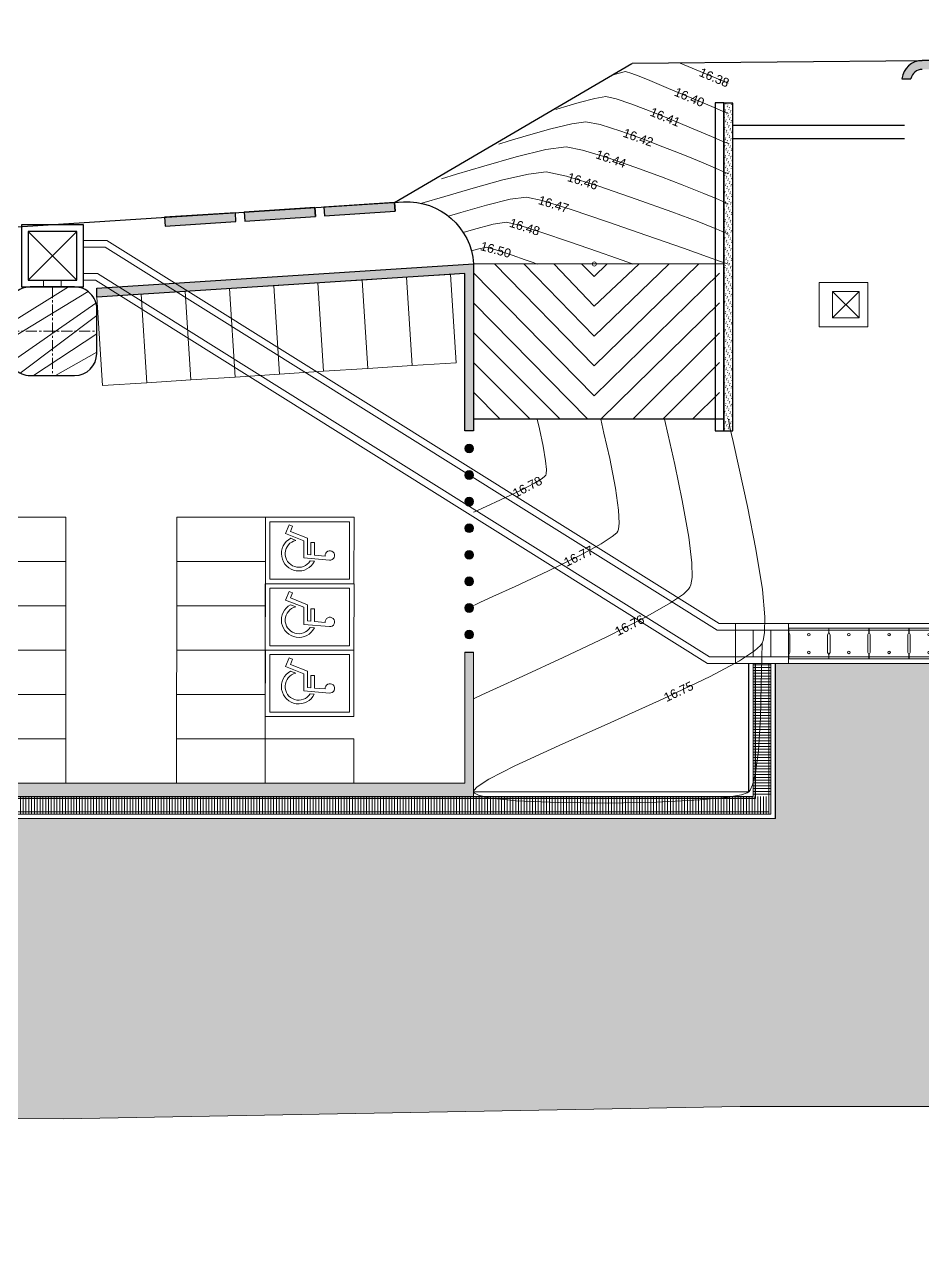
# Model space of a CAD drawing. Header units: millimetres. Extents: x -125260 to 100587, y -21016 to 10224.
# Drawn here: x -89374 to -69125, y -21016 to 6918 of the extents above; entities that cross this region are included whole.
import ezdxf

# ---------------------------------------------------------------- set-up
doc = ezdxf.new("R2010")
doc.units = ezdxf.units.MM
doc.header["$LTSCALE"] = 100
doc.header["$MEASUREMENT"] = 0
doc.linetypes.add('CENTER', pattern=[2, 1.25, -0.25, 0.25, -0.25])
doc.layers.get('Defpoints').update_dxf_attribs({"color": 6})
for name, color, linetype, lineweight in [('1', 1, 'Continuous', 18), ('2', 2, 'Continuous', 18), ('8', 251, 'Continuous', 0), ('ARC-PAKING-AR', 8, 'Continuous', 5), ('ARC-VIEW', 90, 'Continuous', 5), ('ARC_DIM', 7, 'Continuous', 0), ('ARC_TEXT', 255, 'Continuous', 13), ('AXIS', 10, 'CENTER', 5), ('BOLLARD', 221, 'Continuous', 5), ('CON-VIEW', 90, 'Continuous', 30), ('HATCH', 8, 'Continuous', 9), ('trench cover', 74, 'Continuous', 0)]:
    doc.layers.add(name, color=color, linetype=linetype, lineweight=lineweight)
for name, color, linetype in [('4', 4, 'Continuous'), ('9', 9, 'Continuous'), ('dapbao', 8, 'Continuous')]:
    doc.layers.add(name, color=color, linetype=linetype)
doc.styles.add('Metro-Text', font='arial.ttf')
pattern_1 = [(298.9387254848531, (0.02116959336854052, -0.000108757521957159), (87.51376826743592, 48.38739881036711), [9.999999999999883, -59.99999999999913])]

# ---------------------------------------------------------------- blocks, each defined once
blk = doc.blocks.new('BIKE1X2')
at = {"layer": '8'}
blk.add_lwpolyline([(-1.164153218269348e-10, 2.328306436538696e-10), (1.000000000116415, 2.328306436538696e-10), (1.000000000349246, 2.000000000232831), (-1.164153218269348e-10, 2.000000000232831)], close=True, dxfattribs=at)
blk = doc.blocks.new('*U86')
at = {"layer": 'ARC-VIEW', "xscale": -1000, "yscale": 1000, "zscale": 1000, "rotation": 151.0973480734846}
blk.add_blockref('BIKE1X2', (45.60182464774698, 1117.103609023616), dxfattribs=at)
blk = doc.blocks.new('*U87')
at = {"layer": 'ARC_TEXT'}
for p in [(-6128.089746620221, 3383.270024306086), (-5252.648354245905, 2899.945735119502), (-4377.206961871588, 2416.621445932919), (-3501.76556949727, 1933.297156746335), (-2626.324177122952, 1449.972867559751), (-1750.882784748635, 966.6485783731674), (-875.4413923743174, 483.3242891865837), (0, 0)]:
    blk.add_blockref('*U86', p, dxfattribs=at)
blk = doc.blocks.new('*U96')
at = {"layer": 'ARC-VIEW', "xscale": -1000, "yscale": 1000, "zscale": 1000, "rotation": 151.0973480734846}
blk.add_blockref('BIKE1X2', (45.60182464774699, 1117.103609023616), dxfattribs=at)
blk = doc.blocks.new('*U97')
at = {"layer": 'ARC_TEXT'}
for p in [(-3410.55838349842, 4167.504230681554), (-2535.116991124102, 3684.17994149497), (-1659.675598749785, 3200.855652308387), (-784.2342063754675, 2717.531363121803), (-4377.206961871588, 2416.621445932919), (91.20718599885004, 2234.207073935219), (-3501.76556949727, 1933.297156746335), (966.6485783731675, 1750.882784748635), (-2626.324177122953, 1449.972867559751), (-1750.882784748635, 966.6485783731674), (-875.4413923743175, 483.3242891865837), (0, 0)]:
    blk.add_blockref('*U96', p, dxfattribs=at)
blk = doc.blocks.new('*U70')
at = {"layer": 'ARC-VIEW', "xscale": -1000, "yscale": 1000, "zscale": 1000, "rotation": 151.0973480734846}
blk.add_blockref('BIKE1X2', (45.60182464774699, 1117.103609023616), dxfattribs=at)
blk = doc.blocks.new('*U71')
at = {"layer": 'ARC_TEXT'}
for p in [(-4377.206961871588, 2416.621445932919), (-3501.76556949727, 1933.297156746335), (-2626.324177122953, 1449.972867559751), (-1750.882784748635, 966.6485783731674), (-875.4413923743175, 483.3242891865837), (0, 0)]:
    blk.add_blockref('*U70', p, dxfattribs=at)
blk = doc.blocks.new('*U72')
at = {"layer": 'ARC-VIEW', "xscale": -1000, "yscale": 1000, "zscale": 1000, "rotation": 151.0973480734846}
blk.add_blockref('BIKE1X2', (45.60182464774699, 1117.103609023616), dxfattribs=at)
blk = doc.blocks.new('*U73')
at = {"layer": 'ARC_TEXT'}
blk.add_blockref('*U72', (0, 0), dxfattribs=at)
blk = doc.blocks.new('A$C0FC06FC7')
for p, q in [((983.3851591378625, 1690.137638702552), (815.1740707966674, 3614.509923201083)), ((1125.425375327206, 3293.325162950467), (1195.55609437378, 2492.087426296464)), ((756.3563808493491, 2170.667853023886), (729.5181748617615, 2477.702902098215)), ((2142.074701869598, 2492.087426296464), (1195.55609437378, 2492.087426296464)), ((1220.176711356937, 2210.798888226534), (1241.128520776721, 1971.42617683069)), ((2142.074701869598, 2210.798888226534), (1220.176711356937, 2210.798888226534)), ((2457.89475019995, 1971.42617683069), (1241.128520776721, 1971.42617683069)), ((2142.074701869598, 2210.798888226534), (2142.074701869598, 2492.087426296464)), ((2971.183033571317, 679.6829128209793), (2457.89475019995, 1971.42617683069)), ((2266.985708642489, 1690.137638702552), (983.3851591378625, 1690.137638702552)), ((2813.648920475709, 314.4029016760469), (2266.985708642489, 1690.137638702552)), ((2460.110276266671, 695.0653822780878), (2305.938593605271, 1083.054430542077)), ((3466.865685796103, 573.9657122679346), (2813.648920475709, 314.4029016760469)), ((3362.992736771441, 835.3727743882046), (2971.183033571317, 679.6829128209793)), ((3466.865685796103, 573.9657122679346), (3362.992736771441, 835.3727743882046))]:
    blk.add_line(p, q)
for centre, radius, start, end in [((1168.526288673485, 3645.39627497227), 354.699530072429, 263.0201249035503, 184.9955775546926), ((1305.825607820618, 1305.832760517049), 1305.913429766081, 116.1872388435257, 332.1153117835303), ((1305.825607820618, 1305.832760517049), 1024.624891668825, 122.4296591420526, 347.4422065025104)]:
    blk.add_arc(centre, radius, start, end)
blk = doc.blocks.new('rrrrrrrrrrr')
at = {"layer": '8'}
for points in [[(-61.87889808206819, 2.79436670592986), (-61.87889808055479, 0.7943667059298605), (-60.37889808032196, 0.794366706861183), (-60.37889808265027, 2.794366707094014)], [(-61.77889808197506, 2.694366706069559), (-61.77889808069449, 0.8943667057901621), (-60.47889808041509, 0.8943667067214847), (-60.47889808251057, 2.694366707000881)]]:
    blk.add_lwpolyline(points, close=True, dxfattribs=at)
at = {"layer": 'ARC-PAKING-AR', "xscale": 0.0003000000000000001, "yscale": 0.0003000000000000001, "zscale": 0.0003000000000000001}
blk.add_blockref('A$C0FC06FC7', (-61.5917068811832, 1.157033304218203), dxfattribs=at)
blk = doc.blocks.new('*U56')
at = {"xscale": -1000, "yscale": 1000, "zscale": 1000, "rotation": 301.1218733489882}
blk.add_blockref('rrrrrrrrrrr', (-33131.19655230548, 51403.16865243949), dxfattribs=at)
blk = doc.blocks.new('*U57')
at = {"layer": '2'}
for p in [(-1551.408652867642, 2567.709327748647), (-775.7043264338212, 1283.854663874323), (0, 0)]:
    blk.add_blockref('*U56', p, dxfattribs=at)
blk = doc.blocks.new('*U91')
at = {"layer": 'ARC-VIEW', "xscale": -1000, "yscale": 1000, "zscale": 1000, "rotation": 151.0973480734846}
blk.add_blockref('BIKE1X2', (45.60182464774698, 1117.103609023616), dxfattribs=at)
blk = doc.blocks.new('*U92')
at = {"layer": 'ARC_TEXT'}
for p in [(-2626.324177122952, 1449.972867559751), (-1750.882784748635, 966.6485783731674), (-875.4413923743174, 483.3242891865837), (0, 0)]:
    blk.add_blockref('*U91', p, dxfattribs=at)
blk = doc.blocks.new('*U22')
at = {"layer": '8'}
blk.add_lwpolyline([(0.02499999990686774, 0.3450953722931445), (0.02499999990686774, 0.2500953725539148), (0, 0.2000953723909333), (4.656612873077393e-10, -0.1999046159908175), (0.02500000013969839, -0.2499046159209684), (0.02500000037252903, -0.3449046158930287), (-0.8749999997671694, -0.3449046157766134), (-0.875, -0.2499046159209684), (-0.849999999627471, -0.1999046159908175), (-0.8500000000931323, 0.2000953725073487), (-0.875, 0.2500953725539148), (-0.8750000004656613, 0.3450953728752211)], close=True, dxfattribs=at)
for centre in [(-0.4250000000465661, 0.2000953727089899), (-0.4249999995809048, -0.199904615672761, 0.001919901624205502)]:
    blk.add_circle(centre, 0.02999999999999999, dxfattribs=at)
blk = doc.blocks.new('*U81')
at = {"layer": 'trench cover', "xscale": 1000, "yscale": 1000, "zscale": 1000}
blk.add_blockref('*U22', (-2.329437226946295e-07, -0.09537890157280068), dxfattribs=at)
blk = doc.blocks.new('*U62')
at = {"rotation": 31.15984518472852}
for p in [(50447.28367454153, 53175.08643155727), (49672.85064825245, 52706.81462182201), (48898.41762196338, 52238.54281208673), (48123.98459567431, 51770.27100235146), (47349.55156938524, 51301.99919261619), (46575.11854309616, 50833.72738288092), (45800.68551680709, 50365.45557314565), (45026.25249051802, 49897.18376341037), (44251.81946422895, 49428.9119536751), (43477.38643793987, 48960.64014393983), (42702.95341165079, 48492.36833420456), (41928.52038536172, 48024.09652446929), (41154.08735907264, 47555.82471473402), (40379.65433278357, 47087.55290499875), (39605.2213064945, 46619.28109526348), (38830.78828020542, 46151.00928552821), (38056.35525391635, 45682.73747579294), (37281.92222762728, 45214.46566605767), (36507.48920133821, 44746.1938563224), (35733.05617504913, 44277.92204658712), (34958.62314876005, 43809.65023685185), (34184.19012247098, 43341.37842711658), (33409.75709618191, 42873.10661738131), (32635.32406989283, 42404.83480764604), (31860.89104360376, 41936.56299791077), (31086.45801731469, 41468.29118817549), (30312.02499102561, 41000.01937844022), (29537.59196473654, 40531.74756870495), (28763.15893844746, 40063.47575896968), (27988.72591215839, 39595.20394923441), (27214.29288586932, 39126.93213949914), (26439.85985958024, 38658.66032976386), (25665.42683329117, 38190.38852002859), (24890.99380700209, 37722.11671029333)]:
    blk.add_blockref('*U81', p, dxfattribs=at)
blk = doc.blocks.new('bollard H')
at = {"layer": 'BOLLARD'}
h = blk.add_hatch(color=256, dxfattribs=at)
h.dxf.hatch_style = 1
h.set_gradient(color1=(128, 128, 128), tint=1, name='SPHERICAL')
edge = h.paths.add_edge_path()
edge.add_arc((0, 0), 0.09999999999999998, -7.830578339736268, 352.1694216602637)
blk.add_circle((1.164153218269348e-10, 0), 0.09999999999999998, dxfattribs=at)
blk = doc.blocks.new('*U21')
at = {"layer": '9', "rotation": 31.15735644728251}
blk.add_blockref('bollard H', (0, 0), dxfattribs=at)
blk = doc.blocks.new('*U82')
at = {"layer": '9', "xscale": 999.9999999999998, "yscale": 999.9999999999998, "zscale": 999.9999999999998, "rotation": 328.842643557143}
blk.add_blockref('*U21', (-5.820766091346737e-08, 0), dxfattribs=at)
blk = doc.blocks.new('*U83')
for p in [(0, 0), (-3.673940397442058e-14, -599.9999999999997), (-7.347880794884115e-14, -1199.999999999999), (-1.102182119232617e-13, -1799.999999999999), (-1.469576158976823e-13, -2399.999999999999), (-1.836970198721029e-13, -2999.999999999998), (-2.204364238465235e-13, -3599.999999999998), (-2.57175827820944e-13, -4199.999999999997)]:
    blk.add_blockref('*U82', p)

msp = doc.modelspace()

# ---------------------------------------------------------------- hatches: boundary and pattern name
at = {"layer": '8'}
h = msp.add_hatch(dxfattribs=at)
h.set_pattern_fill('ACAD_ISO07W100', color=256, scale=19.99999999999999, angle=-61.06127451514627)
h.set_pattern_definition([(330.0960819394024, (-254.6675112748489, -6172.96521111473), (49.85470196386791, 86.68626587928391), [9.999999999999922, -59.99999999999956])])
edge = h.paths.add_edge_path()
edge.add_line((-38314.97880298535, 4449.997827036714), (-38314.97879590148, 5649.997823752467))
edge.add_arc((-38574.97879672002, 5649.997827863845), 260.0000006620318, -4.457986366228255e-07, 89.99999949702085)
edge.add_line((-38574.97879395778, 5909.997828776541), (-69124.96949235928, 5909.998024131379))
edge.add_arc((-69124.96949520729, 5649.998013993783), 260.000001920026, 89.99999956646371, 168.9125100870684)
edge.add_line((-69380.11651210966, 5699.99802528735), (-69582.24403054347, 5699.99802652415))
edge.add_arc((-69124.96949520729, 5649.998013993783), 460.0000020652039, 89.99999954754571, 173.7598683091863, ccw=False)
edge.add_line((-69124.96949105959, 6109.998021156178), (-38574.97879295696, 6109.997825982035))
edge.add_arc((-38574.97879664401, 5649.997826146253), 460.0000008884676, -4.270657996130467e-07, 89.999999545521, ccw=False)
edge.add_line((-38114.97879567115, 5649.997823511891), (-38114.97880271333, 4449.997827315092))
edge.add_line((-38114.97880286585, 4449.99782657146), (-38314.97880277487, 4449.997827597253))
h = msp.add_hatch(dxfattribs=at)
h.set_pattern_fill('ACAD_ISO07W100', color=256, scale=19.99999999999999, angle=-61.06127451514627)
h.set_pattern_definition([(298.9387254848531, (-99.97883320860274, -0.000115364498924464), (87.51376826743592, 48.38739881036711), [9.999999999999883, -59.99999999999913])])
h.paths.add_polyline_path([(-73399.9789580003, -2248.879438243632), (-73399.97890478741, 5151.120891837229), (-73599.97890519789, 5151.180257968081), (-73599.97895853415, -2248.820072316739)])
h = msp.add_hatch(dxfattribs=at)
h.set_pattern_fill('ACAD_ISO07W100', color=256, scale=19.99999999999999, angle=-61.06127451514627)
h.set_pattern_definition([(298.9387254848531, (-299.9788352731994, -0.0001218028482981026), (87.51376826743592, 48.38739881036711), [9.999999999999883, -59.99999999999913])])
h.paths.add_polyline_path([(-73399.9789580003, -2248.879438243632), (-73399.97890478741, 5151.120891837229), (-73599.97890519789, 5151.180257968081), (-73599.97895853415, -2248.820072316739)])
h = msp.add_hatch(dxfattribs=at)
h.set_pattern_fill('ACAD_ISO07W100', color=256, scale=19.99999999999999, angle=-61.06127451514627)
h.set_pattern_definition(pattern_1)
edge = h.paths.add_edge_path()
edge.add_line((-100467.5468751279, 4100.738400048867), (-101118.3872154571, 4314.279862483385))
edge.add_arc((-102677.1370046056, -436.541018618329), 4999.999997226982, 71.8352772262371, 89.67304008000784)
edge.add_line((-102648.6045235275, 4563.377570559212), (-102649.7458226914, 4363.380826955199))
edge.add_arc((-102677.1370026413, -436.5410181342741), 4799.999995352609, 71.83527724095899, 89.67304009373572, ccw=False)
edge.add_line((-101180.7372068575, 4124.247030528495), (-100529.896868933, 3910.705565466702))
edge.add_line((-100529.896869399, 3910.705567030527), (-100467.5468748655, 4100.738404937856))
h.paths.add_polyline_path([(-100277.5140369973, 4038.38841215946), (-100339.8640285381, 3848.355582505232), (-98819.60134331377, 3349.555652368523), (-98757.25135559963, 3539.588480993058)])
h.paths.add_polyline_path([(-98567.21851800989, 3477.238490365969), (-98629.56851449421, 3287.205649770214), (-97109.30582450175, 2788.405727059115), (-97046.95583553739, 2978.438556599431)])
h.paths.add_polyline_path([(-96856.92299998792, 2916.088567205879), (-96919.27299349719, 2726.055723697005), (-95399.01030467429, 2227.255799742823), (-95336.66031731611, 2417.288631925825)])
edge = h.paths.add_edge_path()
edge.add_arc((-93587.87770157408, 7105.759539927531), 5000.000008544166, 251.8352773655326, 273.69189328936073, ccw=False)
edge.add_line((-95146.627483745, 2354.93863787764), (-95208.97747157169, 2164.905805438073))
edge.add_arc((-93587.87769691182, 7105.759522063832), 5199.999998574518, 251.8352772457071, 273.6918931675512)
edge.add_line((-93253.04391082707, 1916.55088860041), (-93265.92213248202, 2116.135836813995))
h.paths.add_polyline_path([(-91807.80806289548, 2210.220674468612), (-93066.33718583874, 2129.014066812408), (-93053.4589638567, 1929.429118498985), (-91794.92984162497, 2010.635721291939)])
h.paths.add_polyline_path([(-90011.5435323878, 2326.124672546634), (-91608.22311603652, 2223.098901648482), (-91595.3448926476, 2023.513952205831), (-89998.66530981289, 2126.539730282791)])
h.paths.add_polyline_path([(-84622.74994063993, 2673.836678903259), (-86219.42952319507, 2570.81091096584), (-86206.55130138375, 2371.22596052679), (-84609.8717189571, 2474.251738850435)])
h.paths.add_polyline_path([(-82826.48541059029, 2789.740680601448), (-84423.16499332555, 2686.714907757996), (-84410.286772207, 2487.12995801639), (-82813.60718759066, 2590.15573696635)])
h.paths.add_polyline_path([(-81030.22088140667, 2905.644686166488), (-82626.90046350127, 2802.618909313867), (-82614.02223963088, 2603.033963202033), (-81017.34265848987, 2706.059736173542)])
h = msp.add_hatch(dxfattribs=at)
h.set_pattern_fill('GRASS', color=256, scale=10, angle=298.9)
h.set_pattern_definition([(28.89999999999996, (0, 0), (70.437921930418, 244.0379051269747), [47.625, -311.5852448]), (343.9, (0, 0), (70.43792193880407, 244.0379051560289), [47.625, -206.375]), (73.89999999999996, (0, 0), (-244.0379051560288, 70.43792193880408), [47.62499999999998, -206.3749999999999])])
edge = h.paths.add_edge_path()
edge.add_line((84013.26528787613, -2501.168292760849), (72238.6568248272, -7419.06239593029))
edge.add_line((72238.6568248272, -7419.06239593029), (71500.02111554146, -7433.235993742943))
edge.add_line((71500.02111554146, -7433.235993742943), (71500.02111554146, -7493.355104088783))
edge.add_line((71500.02111554146, -7493.355104088783), (71500.02111577988, -7693.353696584702))
edge.add_line((71500.02111577988, -7693.353696584702), (68200.02111935616, -7693.475291728973))
edge.add_line((68200.02111935616, -7693.475291728973), (68200.0211212635, -7493.475290775299))
edge.add_line((68200.0211212635, -7493.475290775299), (7400.021113157272, -7496.115866184235))
edge.add_line((7400.021113157272, -7496.115866184235), (7400.02109336853, -11050.0001680851))
edge.add_line((7400.02109336853, -11050.0001680851), (-38314.97889947891, -11049.99986755848))
edge.add_line((-38314.97889947891, -11049.99986755848), (-38314.97887969017, -7498.147111773491))
edge.add_line((-38314.97887969017, -7498.147111773491), (-72438.87891340256, -7499.583283185959))
edge.add_line((-72438.87891340256, -7499.583283185959), (-72438.878937006, -11000.20302522182))
edge.add_line((-72438.878937006, -11000.20302522182), (-119747.7458276749, -11000.20261752605))
edge.add_line((-119747.7458276749, -11000.20261752605), (-119747.7458200455, -10500.20261287689))
edge.add_line((-119747.7458200455, -10500.20261287689), (-119747.7457618713, -1000.202613949776))
edge.add_line((-119747.7457618713, -1000.202613949776), (-119314.2249376621, -996.3068087092943))
edge.add_arc((-119249.4961795634, -500.5143218379377), 500.000002163096, 179.9999992584559, 262.56175464530475, ccw=False)
edge.add_line((-119749.4961817265, -500.514315366745), (-119749.4961764084, 499.4856820454916))
edge.add_arc((-119249.4961799447, 499.4856761139198), 499.9999964636227, 84.26082891836921, 179.9999993202919, ccw=False)
edge.add_line((-119199.4961750507, 996.9793906211853), (-119199.496165514, 2399.485680103302))
edge.add_line((-119199.496165514, 2399.485680103302), (-117799.4961624146, 2399.485674977303))
edge.add_line((-117799.4961624146, 2399.485674977303), (-117799.4961657524, 2049.512160778046))
edge.add_line((-117799.4961657524, 2049.512160778046), (-113341.225207639, 2049.512129419654))
edge.add_arc((-115647.8087369163, 849.5121491730206), 2600.062985799594, 27.48570364628458, 90.3988013827072)
edge.add_line((-115665.9060618877, 3449.512152433395), (-116106.6570737362, 3449.512151837349))
edge.add_line((-116106.6570737362, 3449.512151837349), (-116106.6570736925, 3649.512148547674))
edge.add_arc((-114487.0617520463, -6997.906590589138), 10769.89390906058, 98.64904924634347, 270.0860920751314)
edge.add_line((-114470.8790214062, -17767.78834164143), (-88510.37006855011, -17776.21907544136))
edge.add_line((-88510.37006855011, -17776.21907544136), (-73230.20852637291, -17500.20280218124))
edge.add_line((-73230.20852637291, -17500.20280218124), (75369.76525259018, -17500.20431089401))
edge.add_line((75369.76525259018, -17500.20431089401), (90337.26889181137, -10978.82187712193))
edge.add_line((90337.26889181137, -10978.82187712193), (90737.32031178474, -2552.32080078125))
edge.add_line((90737.32031178474, -2552.32080078125), (84013.26528787613, -2501.168292760849))
h = msp.add_hatch(dxfattribs=at)
h.set_pattern_fill('ACAD_ISO07W100', color=256, scale=19.99999999999999, angle=-61.06127451514627)
h.set_pattern_definition(pattern_1)
h.paths.add_polyline_path([(-87749.49617509327, 968.9639563479577), (-79247.7457467229, 1517.539555677911), (-79247.82432263946, -2247.113969565078), (-79447.82432239303, -2247.054596587608), (-79447.74574657278, 1304.218642224499), (-87749.49617383942, 768.5480423718109)])
h = msp.add_hatch(dxfattribs=at)
h.set_pattern_fill('ACAD_ISO07W100', color=256, scale=19.99999999999999, angle=-61.06127451514627)
h.set_pattern_definition([(298.9387254848536, (-1147894108.164519, -710448048.2760427), (87.51376826743592, 48.38739881036715), [9.999999999999995, -59.99999999999997])])
h.paths.add_polyline_path([(-119547.7457609614, -1000.202612507564), (-119547.7458179316, -10200.20261070889), (-103549.6415529857, -10200.20275095536), (-103549.6415522144, -10000.2027510209), (-102949.4706656274, -10000.20275404258), (-102949.8124378662, -10200.20275438804), (-79447.74581913861, -10200.20296473405), (-79447.74579974222, -7247.084530313616), (-79247.74579834174, -7247.084526817023), (-79247.74582226474, -10500.2029691317), (-119747.7458206253, -10500.20261513925), (-119747.7457623478, -1000.202611833578)])
h = msp.add_hatch(dxfattribs=at)
h.set_pattern_fill('ANSI31', color=256, scale=19.99999999999997, angle=103.8426431887795)
h.set_pattern_definition([(179.9999996360606, (42669.43579244407, 20282.58279375365), (-4.033467568831384e-07, -63.49999999999984), [])])
h.paths.add_polyline_path([(-72538.87891213408, -7499.589795201027), (-72938.87891444495, -7499.583280001243), (-72938.87893299291, -10500.20302327507), (-72538.87893213452, -10500.20302848052)])
h = msp.add_hatch(dxfattribs=at)
h.set_pattern_fill('ANSI31', color=256, scale=19.99999999999997, angle=13.84264318877917)
h.set_pattern_definition([(89.99999963163641, (42669.43579244407, 20282.58279375365), (-63.49999999999984, 4.033467568831384e-07), [])])
h.paths.add_polyline_path([(-72538.87893213452, -10500.20302848052), (-72938.87893352429, -10500.20302323235), (-119647.7458194483, -10500.20261145028), (-119647.7458240393, -10900.20261198364), (-72538.87893837442, -10900.20302690245)])
at = {"layer": 'HATCH', "ltscale": 0.5}
h = msp.add_hatch(dxfattribs=at)
h.set_pattern_fill('ANSI31', color=256, scale=99.99999999999996, angle=349.8311383166034, style=0)
h.set_pattern_definition([(34.83113831660329, (-605413054.5207323, -1193201900.716133), (-181.3432206817095, 260.6163584903767), [])])
edge = h.paths.add_edge_path()
edge.add_line((-89249.49618504719, -1000.514513730712), (-88249.49618508734, -1000.514520198747))
edge.add_arc((-88249.49618106829, -500.5145187710295), 499.9999999999987, 269.999999625943, 359.999999625943)
edge.add_line((-87749.49618280485, -500.5145233005169), (-87749.49617617697, 499.4854766987191))
edge.add_arc((-88249.49617515023, 499.4854799335008), 499.9999999999987, -3.74057320061267e-07, 89.99999962594295)
edge.add_line((-88249.49617265626, 999.4854808207019), (-89249.49617261611, 999.4854872887372))
edge.add_arc((-89249.49617529962, 499.4854878394981), 499.9999999999987, 89.99999962594295, 179.9999996259429)
edge.add_line((-89749.49617473256, 499.4854911259026), (-89749.49618136045, -500.5145088733334))
edge.add_arc((-89249.49618161375, -500.5145131330355), 499.9999999999987, 179.9999996259429, 269.999999625943)

# ---------------------------------------------------------------- linework, layer by layer
for p, q in [((-73399.97890986422, 4651.120870780142), (-69524.88045501291, 4650.000321762927)), ((-73399.97891040034, 4351.120857965841), (-69524.9695025467, 4350.000335186895))]:
    msp.add_line(p, q)
msp.add_lwpolyline([(-38114.97880346132, 4450.000131018751), (-38114.97879573955, 5650.000114545866, 0.4142135799662505), (-38574.97879224714, 6110.000133623311), (-69124.96949811267, 6110.000326443056, 0.3826623512971588), (-69582.24402882003, 5700.000334267771), (-69380.11651110153, 5700.000332386931)], format="xyb")
for points in [[(-73600.31531948088, -2248.572836738371), (-73600.31526614465, 5151.427493546507), (-73800.31526708654, 5151.486859720026), (-73800.31531989136, -2248.513470607519)], [(-73399.9789580003, -2248.879438243632), (-73399.97890478741, 5151.120891837229), (-73599.97890519789, 5151.180257968081), (-73599.97895853415, -2248.820072316739)], [(-89299.49617229549, 1149.485484986275), (-88199.49617080776, 1149.485480114352), (-88199.4961634876, 2249.485480121803), (-89299.49616375838, 2249.485488158418)]]:
    msp.add_lwpolyline(points, close=True)
at = {"flags": 128}
for points in [[(-81030.22088140667, 2905.644686166488), (-82626.90046350127, 2802.618909313867), (-82614.02223963088, 2603.033963202033), (-81017.34265848987, 2706.059736173542)], [(-84622.74994063993, 2673.836678903259), (-86219.42952319507, 2570.81091096584), (-86206.55130138375, 2371.22596052679), (-84609.8717189571, 2474.251738850435)], [(-82826.48541059029, 2789.740680601448), (-84423.16499332555, 2686.714907757996), (-84410.286772207, 2487.12995801639), (-82813.60718759066, 2590.15573696635)], [(-89449.49617393802, 999.4854859038605), (-88049.49617176804, 999.485477940354), (-88049.49616378329, 2399.485480376112), (-89449.49616496133, 2399.485479381576)]]:
    msp.add_lwpolyline(points, close=True, dxfattribs=at)
for points in [[(-82626.90046075713, 2802.618928828917), (-82614.02223873236, 2603.03398104693)], [(-81030.22087819515, 2905.644704841834), (-81017.3426560684, 2706.059756998147)], [(-82826.48540857942, 2789.74070696783), (-82813.60718655468, 2590.155759185844)], [(-79447.74579974222, -7247.084530313616), (-79247.74579834174, -7247.084526817023)]]:
    msp.add_lwpolyline(points, dxfattribs=at)
msp.add_lwpolyline([(-87749.49617509327, 968.9639563479577), (-79247.7457467229, 1517.539555677911), (-79247.82432263946, -2247.113969565078), (-79447.82432239303, -2247.054596587608), (-79447.74574657278, 1304.218642224499), (-87749.49617383942, 768.5480423718109), (-87749.49617509327, 968.9639563479577)])
msp.add_arc((-69124.96949401435, 5650.000327389629), 260.0000019617099, 90.000000655338, 168.9125152000609)
at = {"layer": '1'}
for p, q in [((-89299.49616375838, 2249.485488158418), (-88199.49617080776, 1149.485480114352)), ((-88199.4961634876, 2249.485480121803), (-89299.49617229549, 1149.485484986275))]:
    msp.add_line(p, q, dxfattribs=at)
msp.add_circle((-76523.8818945134, 1516.844201903266), 45.79280945010569, dxfattribs=at)
at = {"layer": '4', "ltscale": 5}
for p, q in [((-81030.22088140667, 2905.644686166488), (-75676.72308775938, 6045.467887096282)), ((-75669.25254204437, 6050.000365874672), (-69124.96949811267, 6110.000326443056))]:
    msp.add_line(p, q, dxfattribs=at)
at = {"layer": '8', "ltscale": 5}
for p, q in [((-88049.49616717298, 1899.511969511106), (-87563.3092742554, 1899.511963671073)), ((-87563.3092742554, 1899.511963671073), (-73752.69774937785, -6749.640343336156)), ((-88049.49617126845, 1299.511968834559), (-87735.68306593779, 1299.511966360733)), ((-87735.68306593779, 1299.511966360733), (-73925.05958594209, -7349.647830101778)), ((-73338.89169770507, -6749.622373405553), (-73752.69774937785, -6749.640343336156)), ((-73338.86563926704, -7349.622372436977), (-73925.05958594209, -7349.647830101778))]:
    msp.add_line(p, q, dxfattribs=at)
at = {"layer": '8', "ltscale": 0.5}
for p, q in [((-88949.49617345318, 999.5119742480456), (-88949.49617239849, 1149.511974468187)), ((-88549.49617292946, 999.5119728668942), (-88549.49617197677, 1149.511973148677)), ((-73338.89820888189, -6599.622371195757), (68200.02112702871, -6593.475292634976)), ((-72138.89821330282, -6599.570257275715), (-73338.89821177367, -6599.622373905091)), ((-72138.89821328146, -6599.570257009997), (-72138.85912633616, -7499.570254430349)), ((-73338.89169438857, -6749.622372067475), (68100.0204631481, -6743.479637299781)), ((-72138.89169759727, -6749.570256372856), (-73338.89169628416, -6749.622370364203)), ((-72938.89169729508, -6749.605001287477), (-72938.8656391251, -7349.605000992655)), ((-72538.8916972505, -6749.58762839128), (-72538.86563973526, -7349.587628257752)), ((-73338.86563646056, -7349.622370790457), (68100.04652189682, -7343.479635126016)), ((-72138.86563946532, -7349.57025521918), (-73338.86563926704, -7349.622372436977)), ((-73338.85912213336, -7499.622372397629), (68361.14411231203, -7493.468295000261)), ((-72138.85912547733, -7499.570254392282), (-73338.85912458635, -7499.622372307524))]:
    msp.add_line(p, q, dxfattribs=at)
at = {"layer": '8', "ltscale": 1000}
for p, q in [((-71149.97882619112, 900.0003470099182), (-70549.9788286659, 300.000343338761)), ((-71149.97883373113, 300.0003434010432), (-70549.97882573998, 900.0003427721094))]:
    msp.add_line(p, q, dxfattribs=at)
at = {"layer": '8'}
for points, elevation in [([(-74588.17936044512, 6049.910753863798), (-73506.65801842322, 5596.310063238201)], 16380), ([(-73505.56026036527, 4916.241982123447), (-73534.74220128024, 4928.490333328933), (-73634.65025149539, 4970.459148477574), (-73868.89925038637, 5068.89093383697), (-74284.22771627763, 5243.395152994639), (-74852.07735703605, 5481.843068465543), (-75322.56542316596, 5679.074995142451), (-75533.412776919, 5766.743276865145), (-75676.4282548719, 5819.764283395936), (-75818.0613044731, 5861.279546978669), (-75966.5691325651, 5827.895974414569), (-76099.09964618637, 5789.206083397461)], 16395), ([(-73504.46250230732, 4236.173901008693), (-73534.30559211371, 4248.753272394755), (-73638.41529632527, 4292.861415499134), (-73880.72747561897, 4395.651256274941), (-74294.86795419407, 4570.987493055229), (-74809.4189584594, 4787.208967641502), (-75126.74451551045, 4916.574936777961), (-75360.96075150759, 5006.242246461654), (-75696.68889532336, 5131.111292646176), (-76032.09337714818, 5243.248430412375), (-76265.33862594696, 5294.720017093034), (-76510.32372312843, 5256.177194647527), (-76864.09122352213, 5162.753739956996), (-77199.52076663185, 5063.239960262545), (-77389.49199270041, 5006.426162707976)], 16410), ([(-73503.36474402927, 3556.10582003295), (-73525.2503134816, 3565.35400006298), (-73599.82921014524, 3597.120861422471), (-73772.38657699895, 3670.770702228798), (-74070.02419584713, 3797.408207930763), (-74452.66936958194, 3958.348338063362), (-74720.07625398145, 4066.406596890018), (-74978.28490670666, 4165.654153917476), (-75416.55523014987, 4331.40467272438), (-75924.97519686262, 4513.706801842633), (-76393.63277875699, 4662.609189961688), (-76712.61594720073, 4728.160487346413), (-77033.24680683643, 4684.616081619373), (-77504.18891850163, 4568.676338873833), (-78011.5424392916, 4424.057374819517), (-78441.40752734405, 4294.475303891897), (-78679.88433943453, 4223.646241879476)], 16425), ([(-73502.26698597132, 2876.037738918196), (-73523.33180041544, 2884.953055277259), (-73600.25392598848, 2917.755624808658), (-73776.81233547571, 2993.048356926905), (-74054.16043285046, 3110.383202415811), (-74313.40799257289, 3216.23825680283), (-74540.6971059942, 3304.10812823657), (-75006.55099549673, 3481.877590130684), (-75606.18360863141, 3703.029122978565), (-76234.80889342653, 3921.045207834239), (-76787.64079751182, 4089.408325510802), (-77159.89326867457, 4161.600957460782), (-77617.93735381449, 4099.394663493524), (-78290.71179896446, 3933.766459713639), (-79015.5025431477, 3727.167939405685), (-79629.59552584843, 3542.05069531671), (-79970.27668594856, 3440.866321189991)], 16440), ([(-73501.16922791337, 2195.969657803442), (-73511.70163531613, 2200.427315684105), (-73550.16269791152, 2216.828600878413), (-73638.44190255553, 2254.474966877304), (-73777.1159515626, 2313.142389542976), (-73906.73973126397, 2366.069916775876), (-74168.47872430892, 2465.309550123024), (-74777.81761195547, 2692.671063597878), (-75580.55631798605, 2983.739732828144), (-76422.49476672286, 3274.100833223736), (-77149.4328828495, 3499.339639596834), (-77607.17059014842, 3595.041427575146), (-78005.80760868153, 3547.774512971624), (-78589.1906739895, 3413.55373699536), (-79253.74023316565, 3232.134165464944), (-79895.8767340052, 3043.270863262969), (-80412.02062354352, 2886.71889562883), (-80417.92505514745, 2884.978182178513)], 16455), ([(-73500.07146985542, 1515.901576688688), (-73542.78501609001, 1530.366971701216), (-73673.68461837774, 1575.929214614534), (-73969.63078805454, 1680.4335320471), (-74510.70301944873, 1872.103567861701), (-75337.94626474848, 2163.288348545491), (-76223.31328284957, 2469.665892131961), (-77049.43316720262, 2746.088878386206), (-77698.93501231694, 2947.409986897201), (-78054.44791162228, 3028.481897689515), (-78420.88317956556, 2978.716862794648), (-78959.10273570639, 2846.214299511266), (-79538.93533118085, 2680.935483233388), (-79814.57406157505, 2597.844675243516)], 16470), ([(-75655.23995699445, 1516.559667145928), (-75687.34114722538, 1527.457626745989), (-75789.69422265438, 1563.19699537686), (-76024.62202561727, 1646.287751154709), (-76450.66244650699, 1797.052559895557), (-77080.6327781171, 2017.496014686385), (-77710.12529132729, 2231.660581032946), (-78222.65207863967, 2394.738588842341), (-78501.72523287605, 2461.922367942894), (-78807.95660439749, 2413.743839980994), (-79250.16597986064, 2296.964521328231), (-79480.60635624708, 2228.59847167818)], 16485), ([(-77810.40844401301, 1517.217757802417), (-77831.64658542156, 1524.480590853807), (-77906.78106857196, 1550.910130458837), (-78082.25725218267, 1613.055282050162), (-78380.56557252601, 1717.592296802843), (-78743.6284191291, 1839.548244588092), (-78949.00255434989, 1895.362838057259), (-79127.55166051525, 1862.365076215381), (-79297.12115725652, 1814.313227657385)], 16500), ([(-79248.16110431415, -4087.074607299455), (-79224.96684227299, -4075.67022519487), (-79146.40535401499, -4039.196799825029), (-78962.92618065025, -3955.864070333304), (-78637.19230666591, -3806.834295245975), (-78188.46656708515, -3592.839434614387), (-77873.17569761162, -3428.280545655642), (-77703.62053021418, -3324.242330849123), (-77637.24254715584, -3269.651606046034), (-77621.01028814816, -3247.894481253934), (-77610.89001709639, -3217.270436588093), (-77604.26962151016, -3124.050393716407), (-77621.84204129172, -2923.41163675905), (-77678.2782994723, -2595.923064419727), (-77762.58543984992, -2204.908760481649), (-77811.25962058324, -1982.999721272823)], 16780), ([(-79247.94031181364, -6191.503630419063), (-79210.87163836135, -6173.165990970174), (-79091.13631833863, -6117.170099016812), (-78814.66279190898, -5991.285678834782), (-78313.1546829287, -5763.194689079824), (-77575.46395532682, -5419.724172660335), (-76847.8455701191, -5061.275730196352), (-76368.89950745317, -4799.634185362014), (-76117.80828384968, -4636.005391095076), (-76019.0234358833, -4548.855412575871), (-75993.63867940288, -4513.143378647728), (-75976.6686227601, -4465.999648003573), (-75960.60926374067, -4329.48274715112), (-75974.51761981958, -4038.713894214612), (-76045.21798915634, -3545.325162208435), (-76177.18848006896, -2876.199773820517), (-76305.45185082931, -2301.153510829205), (-76374.13734437266, -1983.353858625276)], 16770), ([(-79247.71951933399, -8295.932653798147), (-79201.53054043843, -8272.975172245828), (-79058.18283111848, -8205.498957568634), (-78731.91269178779, -8056.437330584946), (-78134.51408459715, -7785.329831522971), (-77223.86604666787, -7366.489693199408), (-76256.9189555926, -6905.910669298853), (-75368.47118239522, -6454.057958935033), (-74804.81697717829, -6132.771350048246), (-74513.17925077313, -5932.21011034573), (-74397.3598693799, -5823.798306152894), (-74366.26707063676, -5778.392275782047), (-74344.40001454632, -5721.027115285126), (-74319.60208075422, -5561.401308183962), (-74323.92575638072, -5226.720495972626), (-74390.90009488162, -4650.284673217844), (-74538.0711048293, -3822.478025418433), (-74710.4798847337, -3007.687402527426), (-74859.62751314107, -2347.551245401704), (-74937.015067942, -1983.707995838715)], 16760), ([(-73499.89279161098, -1984.062132991923), (-73491.79871635775, -2030.994068109063), (-73462.7771065289, -2172.531559214247), (-73392.04769794528, -2489.750641087114), (-73260.65673297913, -3068.587342913044), (-73066.13692545715, -3957.0240640374), (-72875.97876796823, -4917.674545758382), (-72730.90438726361, -5831.612050026875), (-72674.67047076323, -6449.209941192315), (-72681.07592773176, -6806.210244005131), (-72713.36664687267, -6979.368705901745), (-72738.8954618915, -7043.641173175842), (-72775.03072858199, -7096.039286578974), (-72909.3577260335, -7218.304790925125), (-73248.72614656441, -7440.259999058411), (-73910.25244228083, -7793.847777899467), (-74969.53011892889, -8297.782822572577), (-76152.7268652246, -8830.758569361535), (-77315.98239035426, -9350.139672978232), (-78315.43640270719, -9813.290788616421), (-78900.38840845539, -10114.6751384418), (-79165.57548559608, -10286.05827443409), (-79242.47176521005, -10369.17120642075), (-79247.49872673386, -10400.36167697799), (-79230.28913616858, -10427.11062859835), (-79135.8876416068, -10475.77312311561), (-78860.03959053018, -10536.97066433514), (-78285.63794019521, -10597.36630935812), (-77329.8531787589, -10640.54162940995), (-76232.05410804467, -10650.08029129666), (-75123.15717998646, -10628.41829903495), (-74134.07884642316, -10577.99165805935), (-73517.06142309711, -10518.57679270752), (-73199.9293424336, -10463.70790247396), (-73073.5660183683, -10422.51251426921), (-73039.04377009766, -10400.58844601462), (-73007.69417833595, -10362.75333975165), (-72952.15601299593, -10242.20764462253), (-72885.2263745089, -9965.618215147979), (-72822.28857541864, -9464.029881921804), (-72776.7373322091, -8722.11890883677), (-72756.12659647808, -7980.207025310619), (-72747.74857189463, -7375.109392663788), (-72738.8954618915, -7043.641173175842)], 16750)]:
    msp.add_lwpolyline(points, dxfattribs=dict(at, elevation=elevation))
msp.add_lwpolyline([(-38314.97887969017, -7498.147111773491), (-72438.87891340256, -7499.583283185959), (-72438.878937006, -11000.20302522182), (-119747.7458276749, -11000.20261752605), (-119747.7458200455, -10500.20261287689), (-119747.7457618713, -1000.202613949776), (-119314.2249376621, -996.3068087092943, -0.376681009515013), (-119749.4961817265, -500.514315366745), (-119749.4961764084, 499.4856820454916, -0.4438656907996663), (-119199.4961750507, 996.9793906211853), (-119199.496165514, 2399.485680103302), (-117799.4961624146, 2399.485674977303), (-117799.4961657524, 2049.512160778046), (-113341.225207639, 2049.512129419654, 0.2816198690366987), (-115665.9060618877, 3449.512152433395), (-116106.6570737362, 3449.512151837349), (-116106.6570736925, 3649.512148547674, 0.9279331923253711), (-114470.8790214062, -17767.78834164143), (-88510.37006855011, -17776.21907544136), (-73230.20852637291, -17500.20280218124), (75369.76525259018, -17500.20431089401)], format="xyb", dxfattribs=at)
at = {"layer": '8', "ltscale": 5}
msp.add_lwpolyline([(-73338.8982122244, -6599.622374189843), (-73709.607290022, -6599.638474630367), (-87520.21582505379, 2049.511963965429), (-88049.49616620837, 2049.511967278144), (-88049.49617263391, 1149.511967409228), (-87778.77651495674, 1149.511965677317), (-73968.15004598814, -7499.649703405274), (-73338.85912386754, -7499.622371349076)], close=True, dxfattribs=at)
at = {"layer": '8', "ltscale": 1000}
for points in [[(-71449.97883000122, 100.0003498321748), (-70349.97883108734, 100.0003395512467), (-70349.9788258595, 1100.000333658129), (-71449.97882535004, 1100.000348745438)], [(-71149.97883373113, 300.0003434010432), (-70549.9788286659, 300.000343338761), (-70549.97882573998, 900.0003427721094), (-71149.97882619112, 900.0003470099182)]]:
    msp.add_lwpolyline(points, close=True, dxfattribs=at)
at = {"layer": '8'}
msp.add_lwpolyline([(-72938.8789127227, -7499.583278535109), (-72938.87893352429, -10500.20302323235), (-119647.7458194483, -10500.20261145028), (-119647.7458240393, -10900.20261198364), (-72538.87893837442, -10900.20302690245), (-72538.87891246619, -7499.589796671877), (-72938.87891542712, -7499.583280243271)], dxfattribs=at)
at = {"layer": '9'}
for p, q in [((-73599.97893293762, 1515.833473381761), (-79247.74574622478, 1517.539557884156)), ((-73599.97895552342, -1984.164680328919), (-79247.74578342996, -1982.460592964257)), ((-73038.87893168144, -10400.20301879541), (-73038.87891304817, -7499.58327828109)), ((-72888.87893460896, -10550.20300417795), (-72888.87891420217, -7499.583262485045)), ((-72438.87893694603, -11000.2030252376), (-72438.8789131664, -7499.583281617437)), ((-72888.87893264172, -10550.20302096935), (-119597.7458204114, -10550.20261085749))]:
    msp.add_line(p, q, dxfattribs=at)
at = {"layer": 'ARC_DIM'}
for p, q in [((-72588.87893483033, -10850.2030259911), (-72588.87891474493, -7499.589799583948)), ((-79247.74582089118, -10400.20296418964), (-73038.87893168144, -10400.20301879541)), ((-119597.7458237116, -10850.20261280664), (-72588.87893483033, -10850.2030259911)), ((-119747.7458238313, -11000.20260890934), (-72438.87893694603, -11000.2030252376))]:
    msp.add_line(p, q, dxfattribs=at)
at = {"layer": 'ARC_DIM', "flags": 128}
msp.add_lwpolyline([(-119547.7457609614, -1000.202612507564), (-119547.7458179316, -10200.20261070889), (-103549.6415529857, -10200.20275095536), (-103549.6415522144, -10000.2027510209), (-102949.4706656274, -10000.20275404258), (-102949.8124378662, -10200.20275438804), (-79447.74581913861, -10200.20296473405), (-79447.74579974222, -7247.084530313616), (-79247.74579834174, -7247.084526817023), (-79247.74582226474, -10500.2029691317), (-119747.7458206253, -10500.20261513925), (-119747.7457623478, -1000.202611833578)], close=True, dxfattribs=at)
at = {"layer": 'AXIS', "ltscale": 2}
for p, q in [((-88749.64502429414, 999.4854832650744), (-88749.64504013436, -1000.514525374805)), ((-89749.49618168619, -0.499166636087466), (-87749.49617867071, -0.5033821542747319))]:
    msp.add_line(p, q, dxfattribs=at)
at = {"layer": 'CON-VIEW', "flags": 128}
msp.add_lwpolyline([(-89249.49618504719, -1000.514513730712), (-88249.49618632601, -1000.514520773257, 0.4142135623730833), (-87749.49618280485, -500.5145233005169), (-87749.49617548725, 499.4854781797039, 0.4142135623730953), (-88249.49617265626, 999.4854808207019), (-89249.49617274378, 999.4854828384705, 0.4142135623731064), (-89749.49617473256, 499.4854911259026), (-89749.49618202883, -500.5145100886584, 0.414213562373095)], format="xyb", close=True, dxfattribs=at)
at = {"layer": 'dapbao'}
for p, q in [((-76524.5059674711, -784.8372100098641), (-78776.7429222112, 1517.399774561229)), ((-76524.31766766122, -111.5062959587085), (-78103.02373988392, 1517.199797214824)), ((-76524.12936779206, 561.8246174994274), (-77429.30455770133, 1516.999819398625)), ((-76523.94106812692, 1235.155531080847), (-76805.58537537306, 1516.799842219509)), ((-76524.5059675731, -784.8372099482222), (-74170.98171359814, 1516.111754669866)), ((-76524.3176678866, -111.5062961010844), (-74844.70090208277, 1516.28859401081)), ((-76524.12936811945, 561.8246174186352), (-75518.42009095881, 1516.465432473982)), ((-76523.94106855629, 1235.155531061755), (-76242.13927942111, 1516.642272247991)), ((-76524.69426734022, -1458.168123468), (-79247.74574439997, 1314.883389592345)), ((-76524.6942671362, -1458.168123591342), (-73700.09223379775, 1313.33196574758)), ((-76673.17515620483, -1983.206446366676), (-79247.74574887998, 641.3641802995699)), ((-76376.50705989836, -1983.289410805854), (-73700.46893435375, 639.8128618069459)), ((-77296.901064747, -1982.999742617249), (-79247.74575311325, -32.15502858516993)), ((-75652.78114111496, -1983.45952760888), (-73700.84563456105, -33.70624178729486)), ((-77970.62697330951, -1982.793038966251), (-79247.7457575933, -705.6742378780036)), ((-74979.05522233054, -1983.629644244502), (-73701.222335015, -707.2253457895713)), ((-78644.35288174868, -1982.586335111177), (-79247.74576194993, -1379.193446966761)), ((-74305.32930395422, -1983.799760633439), (-73701.59903534564, -1380.744449587772))]:
    msp.add_line(p, q, dxfattribs=at)
at = {"layer": 'Defpoints'}
msp.add_lwpolyline([(-102648.6045219221, 4563.377591877186, -0.0779894686425063), (-101118.3872122717, 4314.279890102975), (-95146.6274779669, 2354.93866586691, 0.09565765451720258), (-93265.92213110176, 2116.135858170164), (-80830.6359300241, 2918.522927049256, -0.4121514963628638), (-79247.74574422803, 1517.539580080018)], format="xyb", dxfattribs=at)

# ---------------------------------------------------------------- block references
at = {"rotation": 328.8426431770877}
msp.add_blockref('*U62', (-112076.3637143196, -26451.97185589856), dxfattribs=at)
msp.add_blockref('*U83', (-79347.76578972732, -2647.084462893719))
at = {"layer": '2', "rotation": 328.8426431770877}
msp.add_blockref('*U57', (-82946.83829880586, -7949.583827590279), dxfattribs=at)
at = {"layer": 'ARC_TEXT'}
for name, p, rotation in [('*U87', (-87186.14167203689, -197.1805253544007), 212.5946055825604), ('*U92', (-93570.1599857057, -609.0029231448425), 212.5917227796367), ('*U97', (-91447.59807053262, -9699.314019701502), 298.885736277562), ('*U71', (-84947.59807117503, -9699.317244016158), 298.885736277562), ('*U73', (-82947.59815835541, -9699.907711058448), 298.885736277562)]:
    msp.add_blockref(name, p, dxfattribs=dict(at, rotation=rotation))

# ---------------------------------------------------------------- texts
at = {"layer": '8', "style": 'Metro-Text'}
for s, rotation, p in [('16.38', 337.2463437824543, (-74178.44549387714, 5769.095863603154, 16380)), ('16.40', 337.2217914264941, (-74740.02726605961, 5325.80361219851, 16395)), ('16.41', 337.8204638102777, (-75286.3697010023, 4873.132397879424, 16410)), ('16.42', 340.2738909438183, (-75895.52692533631, 4396.394918924281, 16425)), ('16.44', 340.8727352117168, (-76510.33701251232, 3910.24228370636, 16440)), ('16.46', 342.7846185072917, (-77150.02150729159, 3394.320749244085, 16455)), ('16.47', 342.778532668841, (-77806.28290701247, 2875.479054732659, 16470)), ('16.48', 342.3497435327746, (-78457.64099090667, 2364.056081797222, 16485)), ('16.50', 344.795927412127, (-79110.70641396311, 1835.176122724279, 16500)), ('16.78', 27.56128207221037, (-78297.16855890525, -3762.925661685811, 16780)), ('16.77', 26.22635427626187, (-77148.45120203964, -5321.383849807646, 16770)), ('16.76', 26.95728262355556, (-75994.82466813039, -6885.350689883786, 16760)), ('16.75', 25.44204969573165, (-74895.04161595034, -8373.626121153864, 16750))]:
    msp.add_text(s, height=200, rotation=rotation, dxfattribs=at).set_placement(p)

doc.saveas('drawing.dxf')
